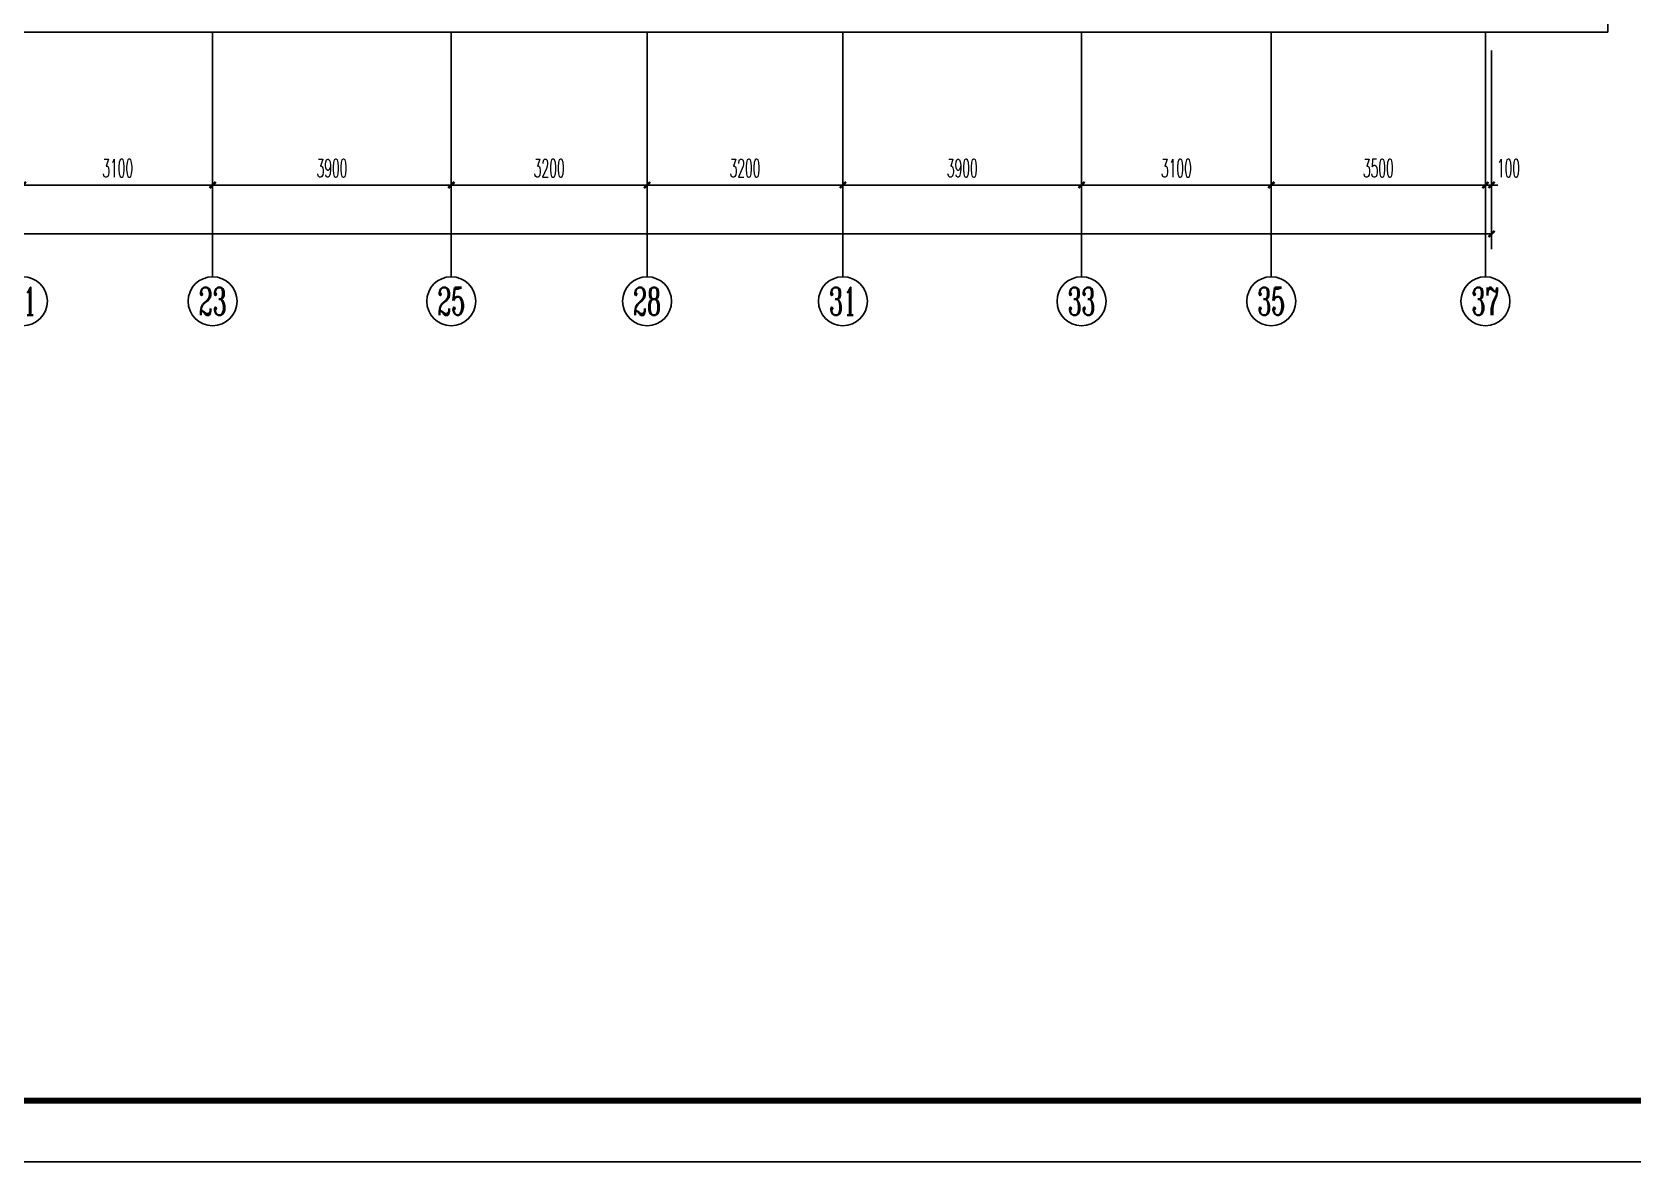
# Model space of a CAD drawing. Extents: x 27938 to 650306, y -92720 to 1524912.
# Drawn here: x 303166 to 329328, y 719665 to 738130 of the extents above; entities that cross this region are included whole.
import ezdxf
from ezdxf.enums import TextEntityAlignment as Align

# ---------------------------------------------------------------- set-up
doc = ezdxf.new("R2010")
doc.units = 0
doc.header["$LTSCALE"] = 1000
doc.header["$MEASUREMENT"] = 0
for name, color, linetype in [('AXIS', 3, 'Continuous'), ('AXIS_TEXT', 4, 'Continuous'), ('图框', 140, 'Continuous')]:
    doc.layers.add(name, color=color, linetype=linetype)
doc.layers.add('yichutu', color=7, linetype='Continuous', true_color=0xffffff, plot=False)
doc.styles.add('_TCH_AXIS', font='COMPLEX', dxfattribs={"bigfont": 'GBCBIG'})
doc.styles.add('_TCH_DIM_T3', font='SIMPLEX.shx', dxfattribs={"width": 0.494118, "bigfont": 'GBCBIG.shx'})
doc.styles.add('COMPLEX', font='COMPLEX')
doc.dimstyles.new('_TCH_ARCH&&100', dxfattribs={"dimtxt": 297.5, "dimasz": 100, "dimexe": 250, "dimexo": 300, "dimgap": 126.25, "dimtad": 1, "dimdec": 0, "dimzin": 0, "dimdsep": 46, "dimtxsty": '_TCH_DIM_T3', "dimblk": 'ARCHTICK', "dimcen": 0.09, "dimclrt": 4, "dimazin": 2, "dimtfac": 1, "dimtdec": 0, "dimtix": 1, "dimtmove": 2, "dimatfit": 3, "dimfxl": 1, "dimtolj": 1, "dimtzin": 0, "dimarcsym": 0})

# ---------------------------------------------------------------- blocks, each defined once
blk = doc.blocks.new('TK')
at = {"layer": '图框'}
blk.add_lwpolyline([(465375, 548714), (549475, 548714), (549475, 489314), (465375, 489314)], close=True, dxfattribs=at)
blk.add_lwpolyline([(465375, 548714), (549475, 548714), (549475, 489314), (465375, 489314)], close=True, dxfattribs=at)
at = {"layer": '图框', "const_width": 100}
blk.add_lwpolyline([(548475, 490314), (548475, 547714), (467875, 547714), (467875, 490314)], close=True, dxfattribs=at)
blk = doc.blocks.new('yct-841-594-84100-59400-100-1000.0')
at = {"layer": 'yichutu', "color": 7, "true_color": 0xffffff}
blk.add_lwpolyline([(0, 0), (0, 59400), (84100, 59400), (84100, 0)], close=True, dxfattribs=at)
blk = doc.blocks.new('_ArchTick')
at = {"color": 0, "linetype": 'ByBlock', "const_width": 0.4}
blk.add_lwpolyline([(-0.5, -0.5), (0.5, 0.5)], dxfattribs=at)
blk = doc.blocks.new('*D603')
at = {"layer": 'AXIS', "color": 0, "lineweight": -2}
for p, q in [((326917, 737830), (326917, 735380)), ((327017, 737830), (327017, 735380)), ((326917, 735630), (326817, 735630)), ((326917, 735630), (327017, 735630)), ((327017, 735630), (327117, 735630))]:
    blk.add_line(p, q, dxfattribs=at)
at = {"layer": 'Defpoints', "color": 0}
for p in [(326917, 738130), (327017, 738130), (327017, 735630)]:
    blk.add_point(p, dxfattribs=at)
at = {"layer": 'AXIS', "color": 0, "lineweight": -2, "xscale": 100, "yscale": 100, "zscale": 100}
blk.add_blockref('_ArchTick', (326917, 735630), dxfattribs=at)
at = {"layer": 'AXIS', "color": 0, "lineweight": -2, "xscale": 100, "yscale": 100, "zscale": 100, "rotation": 180}
blk.add_blockref('_ArchTick', (327017, 735630), dxfattribs=at)
at = {"layer": 'AXIS', "color": 4, "insert": (327292, 735905), "char_height": 297.5, "attachment_point": 5, "style": '_TCH_DIM_T3'}
blk.add_mtext('\\A1;100', dxfattribs=at)
blk = doc.blocks.new('*D604')
at = {"layer": 'AXIS', "color": 0, "lineweight": -2}
for p, q in [((323417, 737830), (323417, 735380)), ((326917, 737830), (326917, 735380)), ((323417, 735630), (326917, 735630))]:
    blk.add_line(p, q, dxfattribs=at)
at = {"layer": 'Defpoints', "color": 0}
for p in [(323417, 738130), (326917, 738130), (326917, 735630)]:
    blk.add_point(p, dxfattribs=at)
at = {"layer": 'AXIS', "color": 0, "lineweight": -2, "xscale": 100, "yscale": 100, "zscale": 100, "rotation": 180}
blk.add_blockref('_ArchTick', (323417, 735630), dxfattribs=at)
at = {"layer": 'AXIS', "color": 0, "lineweight": -2, "xscale": 100, "yscale": 100, "zscale": 100}
blk.add_blockref('_ArchTick', (326917, 735630), dxfattribs=at)
at = {"layer": 'AXIS', "color": 4, "insert": (325167, 735905), "char_height": 297.5, "attachment_point": 5, "style": '_TCH_DIM_T3'}
blk.add_mtext('\\A1;3500', dxfattribs=at)
blk = doc.blocks.new('*D605')
at = {"layer": 'AXIS', "color": 0, "lineweight": -2}
for p, q in [((320317, 737830), (320317, 735380)), ((323417, 737830), (323417, 735380)), ((320317, 735630), (323417, 735630))]:
    blk.add_line(p, q, dxfattribs=at)
at = {"layer": 'Defpoints', "color": 0}
for p in [(320317, 738130), (323417, 738130), (323417, 735630)]:
    blk.add_point(p, dxfattribs=at)
at = {"layer": 'AXIS', "color": 0, "lineweight": -2, "xscale": 100, "yscale": 100, "zscale": 100, "rotation": 180}
blk.add_blockref('_ArchTick', (320317, 735630), dxfattribs=at)
at = {"layer": 'AXIS', "color": 0, "lineweight": -2, "xscale": 100, "yscale": 100, "zscale": 100}
blk.add_blockref('_ArchTick', (323417, 735630), dxfattribs=at)
at = {"layer": 'AXIS', "color": 4, "insert": (321867, 735905), "char_height": 297.5, "attachment_point": 5, "style": '_TCH_DIM_T3'}
blk.add_mtext('\\A1;3100', dxfattribs=at)
blk = doc.blocks.new('*D606')
at = {"layer": 'AXIS', "color": 0, "lineweight": -2}
for p, q in [((316417, 737830), (316417, 735380)), ((320317, 737830), (320317, 735380)), ((316417, 735630), (320317, 735630))]:
    blk.add_line(p, q, dxfattribs=at)
at = {"layer": 'Defpoints', "color": 0}
for p in [(316417, 738130), (320317, 738130), (320317, 735630)]:
    blk.add_point(p, dxfattribs=at)
at = {"layer": 'AXIS', "color": 0, "lineweight": -2, "xscale": 100, "yscale": 100, "zscale": 100, "rotation": 180}
blk.add_blockref('_ArchTick', (316417, 735630), dxfattribs=at)
at = {"layer": 'AXIS', "color": 0, "lineweight": -2, "xscale": 100, "yscale": 100, "zscale": 100}
blk.add_blockref('_ArchTick', (320317, 735630), dxfattribs=at)
at = {"layer": 'AXIS', "color": 4, "insert": (318367, 735905), "char_height": 297.5, "attachment_point": 5, "style": '_TCH_DIM_T3'}
blk.add_mtext('\\A1;3900', dxfattribs=at)
blk = doc.blocks.new('*D607')
at = {"layer": 'AXIS', "color": 0, "lineweight": -2}
for p, q in [((313217, 737830), (313217, 735380)), ((316417, 737830), (316417, 735380)), ((313217, 735630), (316417, 735630))]:
    blk.add_line(p, q, dxfattribs=at)
at = {"layer": 'Defpoints', "color": 0}
for p in [(313217, 738130), (316417, 738130), (316417, 735630)]:
    blk.add_point(p, dxfattribs=at)
at = {"layer": 'AXIS', "color": 0, "lineweight": -2, "xscale": 100, "yscale": 100, "zscale": 100, "rotation": 180}
blk.add_blockref('_ArchTick', (313217, 735630), dxfattribs=at)
at = {"layer": 'AXIS', "color": 0, "lineweight": -2, "xscale": 100, "yscale": 100, "zscale": 100}
blk.add_blockref('_ArchTick', (316417, 735630), dxfattribs=at)
at = {"layer": 'AXIS', "color": 4, "insert": (314817, 735905), "char_height": 297.5, "attachment_point": 5, "style": '_TCH_DIM_T3'}
blk.add_mtext('\\A1;3200', dxfattribs=at)
blk = doc.blocks.new('*D608')
at = {"layer": 'AXIS', "color": 0, "lineweight": -2}
for p, q in [((310017, 737830), (310017, 735380)), ((313217, 737830), (313217, 735380)), ((310017, 735630), (313217, 735630))]:
    blk.add_line(p, q, dxfattribs=at)
at = {"layer": 'Defpoints', "color": 0}
for p in [(310017, 738130), (313217, 738130), (313217, 735630)]:
    blk.add_point(p, dxfattribs=at)
at = {"layer": 'AXIS', "color": 0, "lineweight": -2, "xscale": 100, "yscale": 100, "zscale": 100, "rotation": 180}
blk.add_blockref('_ArchTick', (310017, 735630), dxfattribs=at)
at = {"layer": 'AXIS', "color": 0, "lineweight": -2, "xscale": 100, "yscale": 100, "zscale": 100}
blk.add_blockref('_ArchTick', (313217, 735630), dxfattribs=at)
at = {"layer": 'AXIS', "color": 4, "insert": (311617, 735905), "char_height": 297.5, "attachment_point": 5, "style": '_TCH_DIM_T3'}
blk.add_mtext('\\A1;3200', dxfattribs=at)
blk = doc.blocks.new('*D609')
at = {"layer": 'AXIS', "color": 0, "lineweight": -2}
for p, q in [((306117, 737830), (306117, 735380)), ((310017, 737830), (310017, 735380)), ((306117, 735630), (310017, 735630))]:
    blk.add_line(p, q, dxfattribs=at)
at = {"layer": 'Defpoints', "color": 0}
for p in [(306117, 738130), (310017, 738130), (310017, 735630)]:
    blk.add_point(p, dxfattribs=at)
at = {"layer": 'AXIS', "color": 0, "lineweight": -2, "xscale": 100, "yscale": 100, "zscale": 100, "rotation": 180}
blk.add_blockref('_ArchTick', (306117, 735630), dxfattribs=at)
at = {"layer": 'AXIS', "color": 0, "lineweight": -2, "xscale": 100, "yscale": 100, "zscale": 100}
blk.add_blockref('_ArchTick', (310017, 735630), dxfattribs=at)
at = {"layer": 'AXIS', "color": 4, "insert": (308067, 735905), "char_height": 297.5, "attachment_point": 5, "style": '_TCH_DIM_T3'}
blk.add_mtext('\\A1;3900', dxfattribs=at)
blk = doc.blocks.new('*D610')
at = {"layer": 'AXIS', "color": 0, "lineweight": -2}
for p, q in [((303017, 737830), (303017, 735380)), ((306117, 737830), (306117, 735380)), ((303017, 735630), (306117, 735630))]:
    blk.add_line(p, q, dxfattribs=at)
at = {"layer": 'Defpoints', "color": 0}
for p in [(303017, 738130), (306117, 738130), (306117, 735630)]:
    blk.add_point(p, dxfattribs=at)
at = {"layer": 'AXIS', "color": 0, "lineweight": -2, "xscale": 100, "yscale": 100, "zscale": 100, "rotation": 180}
blk.add_blockref('_ArchTick', (303017, 735630), dxfattribs=at)
at = {"layer": 'AXIS', "color": 0, "lineweight": -2, "xscale": 100, "yscale": 100, "zscale": 100}
blk.add_blockref('_ArchTick', (306117, 735630), dxfattribs=at)
at = {"layer": 'AXIS', "color": 4, "insert": (304567, 735905), "char_height": 297.5, "attachment_point": 5, "style": '_TCH_DIM_T3'}
blk.add_mtext('\\A1;3100', dxfattribs=at)
blk = doc.blocks.new('*D663')
at = {"layer": 'AXIS', "color": 0, "lineweight": -2}
for p, q in [((272017, 737830), (272017, 734580)), ((327017, 737830), (327017, 734580)), ((272017, 734830), (327017, 734830))]:
    blk.add_line(p, q, dxfattribs=at)
at = {"layer": 'Defpoints', "color": 0}
for p in [(272017, 738130), (327017, 738130), (327017, 734830)]:
    blk.add_point(p, dxfattribs=at)
at = {"layer": 'AXIS', "color": 0, "lineweight": -2, "xscale": 100, "yscale": 100, "zscale": 100, "rotation": 180}
blk.add_blockref('_ArchTick', (272017, 734830), dxfattribs=at)
at = {"layer": 'AXIS', "color": 0, "lineweight": -2, "xscale": 100, "yscale": 100, "zscale": 100}
blk.add_blockref('_ArchTick', (327017, 734830), dxfattribs=at)
at = {"layer": 'AXIS', "color": 4, "insert": (299517, 735105), "char_height": 297.5, "attachment_point": 5, "style": '_TCH_DIM_T3'}
blk.add_mtext('\\A1;55000', dxfattribs=at)
blk = doc.blocks.new('_AXISO')
blk.add_circle((0, 0), 0.5)
at = {"layer": 'AXIS_TEXT', "style": 'COMPLEX', "width": 1.041667}
blk.add_attdef('A', text='', height=0.56, dxfattribs=at).set_placement((-0.25, -0.28), (0.25, -0.28), align=Align.FIT)

msp = doc.modelspace()

# ---------------------------------------------------------------- linework, layer by layer
at = {"color": 3}
msp.add_lwpolyline([(270116.6, 757129.9), (328916.6, 757129.9), (328916.6, 738129.9), (270116.6, 738129.9)], close=True, dxfattribs=at)
at = {"layer": 'AXIS'}
for p, q in [((306116.6, 738129.9), (306116.6, 734129.9)), ((310016.6, 738129.9), (310016.6, 734129.9)), ((313216.6, 738129.9), (313216.6, 734129.9)), ((316416.6, 738129.9), (316416.6, 734129.9)), ((320316.6, 738129.9), (320316.6, 734129.9)), ((323416.6, 738129.9), (323416.6, 734129.9)), ((326916.6, 738129.9), (326916.6, 734129.9))]:
    msp.add_line(p, q, dxfattribs=at)

# ---------------------------------------------------------------- block references
msp.add_blockref('TK', (-205160.9, 230351.7))
ref = msp.add_blockref('_AXISO', (303016.6, 733729.9), dxfattribs=dict(at, xscale=800, yscale=800, zscale=800))
ref.add_attrib('A', '21', dxfattribs={"layer": 'AXIS_TEXT', "height": 452.55, "style": '_TCH_AXIS', "width": 0.724138}).set_placement((302790.3, 733503.6), (303242.9, 733503.6), align=Align.FIT)
ref = msp.add_blockref('_AXISO', (306116.6, 733729.9), dxfattribs=dict(at, xscale=800, yscale=800, zscale=800))
ref.add_attrib('A', '23', dxfattribs={"layer": 'AXIS_TEXT', "height": 452.55, "style": '_TCH_AXIS', "width": 0.617647}).set_placement((305890.3, 733503.6), (306342.9, 733503.6), align=Align.FIT)
ref = msp.add_blockref('_AXISO', (310016.6, 733729.9), dxfattribs=dict(at, xscale=800, yscale=800, zscale=800))
ref.add_attrib('A', '25', dxfattribs={"layer": 'AXIS_TEXT', "height": 452.55, "style": '_TCH_AXIS', "width": 0.617647}).set_placement((309790.3, 733503.6), (310242.9, 733503.6), align=Align.FIT)
ref = msp.add_blockref('_AXISO', (313216.6, 733729.9), dxfattribs=dict(at, xscale=800, yscale=800, zscale=800))
ref.add_attrib('A', '28', dxfattribs={"layer": 'AXIS_TEXT', "height": 452.55, "style": '_TCH_AXIS', "width": 0.617647}).set_placement((312990.3, 733503.6), (313442.9, 733503.6), align=Align.FIT)
ref = msp.add_blockref('_AXISO', (316416.6, 733729.9), dxfattribs=dict(at, xscale=800, yscale=800, zscale=800))
ref.add_attrib('A', '31', dxfattribs={"layer": 'AXIS_TEXT', "height": 452.55, "style": '_TCH_AXIS', "width": 0.75}).set_placement((316190.3, 733503.6), (316642.9, 733503.6), align=Align.FIT)
ref = msp.add_blockref('_AXISO', (320316.6, 733729.9), dxfattribs=dict(at, xscale=800, yscale=800, zscale=800))
ref.add_attrib('A', '33', dxfattribs={"layer": 'AXIS_TEXT', "height": 452.55, "style": '_TCH_AXIS', "width": 0.636364}).set_placement((320090.3, 733503.6), (320542.9, 733503.6), align=Align.FIT)
ref = msp.add_blockref('_AXISO', (323416.6, 733729.9), dxfattribs=dict(at, xscale=800, yscale=800, zscale=800))
ref.add_attrib('A', '35', dxfattribs={"layer": 'AXIS_TEXT', "height": 452.55, "style": '_TCH_AXIS', "width": 0.636364}).set_placement((323190.3, 733503.6), (323642.9, 733503.6), align=Align.FIT)
ref = msp.add_blockref('_AXISO', (326916.6, 733729.9), dxfattribs=dict(at, xscale=800, yscale=800, zscale=800))
ref.add_attrib('A', '37', dxfattribs={"layer": 'AXIS_TEXT', "height": 452.55, "style": '_TCH_AXIS', "width": 0.636364}).set_placement((326690.3, 733503.6), (327142.9, 733503.6), align=Align.FIT)
at = {"layer": 'yichutu'}
msp.add_blockref('yct-841-594-84100-59400-100-1000.0', (260214.1, 719665.3), dxfattribs=at)

# ---------------------------------------------------------------- dimensions: what is measured, and where the dimension line sits
at = {"layer": 'AXIS'}
for p1, p2, distance, picture, middle in [((272016.6, 738129.9), (327016.6, 738129.9), -3300, '*D663', (299516.6, 735104.9)), ((303016.6, 738129.9), (306116.6, 738129.9), -2500, '*D610', (304566.6, 735904.9)), ((306116.6, 738129.9), (310016.6, 738129.9), -2500, '*D609', (308066.6, 735904.9)), ((310016.6, 738129.9), (313216.6, 738129.9), -2500, '*D608', (311616.6, 735904.9)), ((313216.6, 738129.9), (316416.6, 738129.9), -2500, '*D607', (314816.6, 735904.9)), ((316416.6, 738129.9), (320316.6, 738129.9), -2500, '*D606', (318366.6, 735904.9)), ((320316.6, 738129.9), (323416.6, 738129.9), -2500, '*D605', (321866.6, 735904.9)), ((323416.6, 738129.9), (326916.6, 738129.9), -2500, '*D604', (325166.6, 735904.9))]:
    dim = msp.add_aligned_dim(p1=p1, p2=p2, distance=distance, dimstyle='_TCH_ARCH&&100', dxfattribs=at)
    dim.commit()
    dim.dimension.update_dxf_attribs({"geometry": picture, "text_midpoint": middle})
dim = msp.add_linear_dim(base=(327016.6, 735629.9), p1=(326916.6, 738129.9), p2=(327016.6, 738129.9), angle=0, dimstyle='_TCH_ARCH&&100', dxfattribs=at)
dim.commit()
dim.dimension.update_dxf_attribs({"geometry": '*D603', "text_midpoint": (327291.6, 735904.9), "dimtype": 129})

doc.saveas('drawing.dxf')
